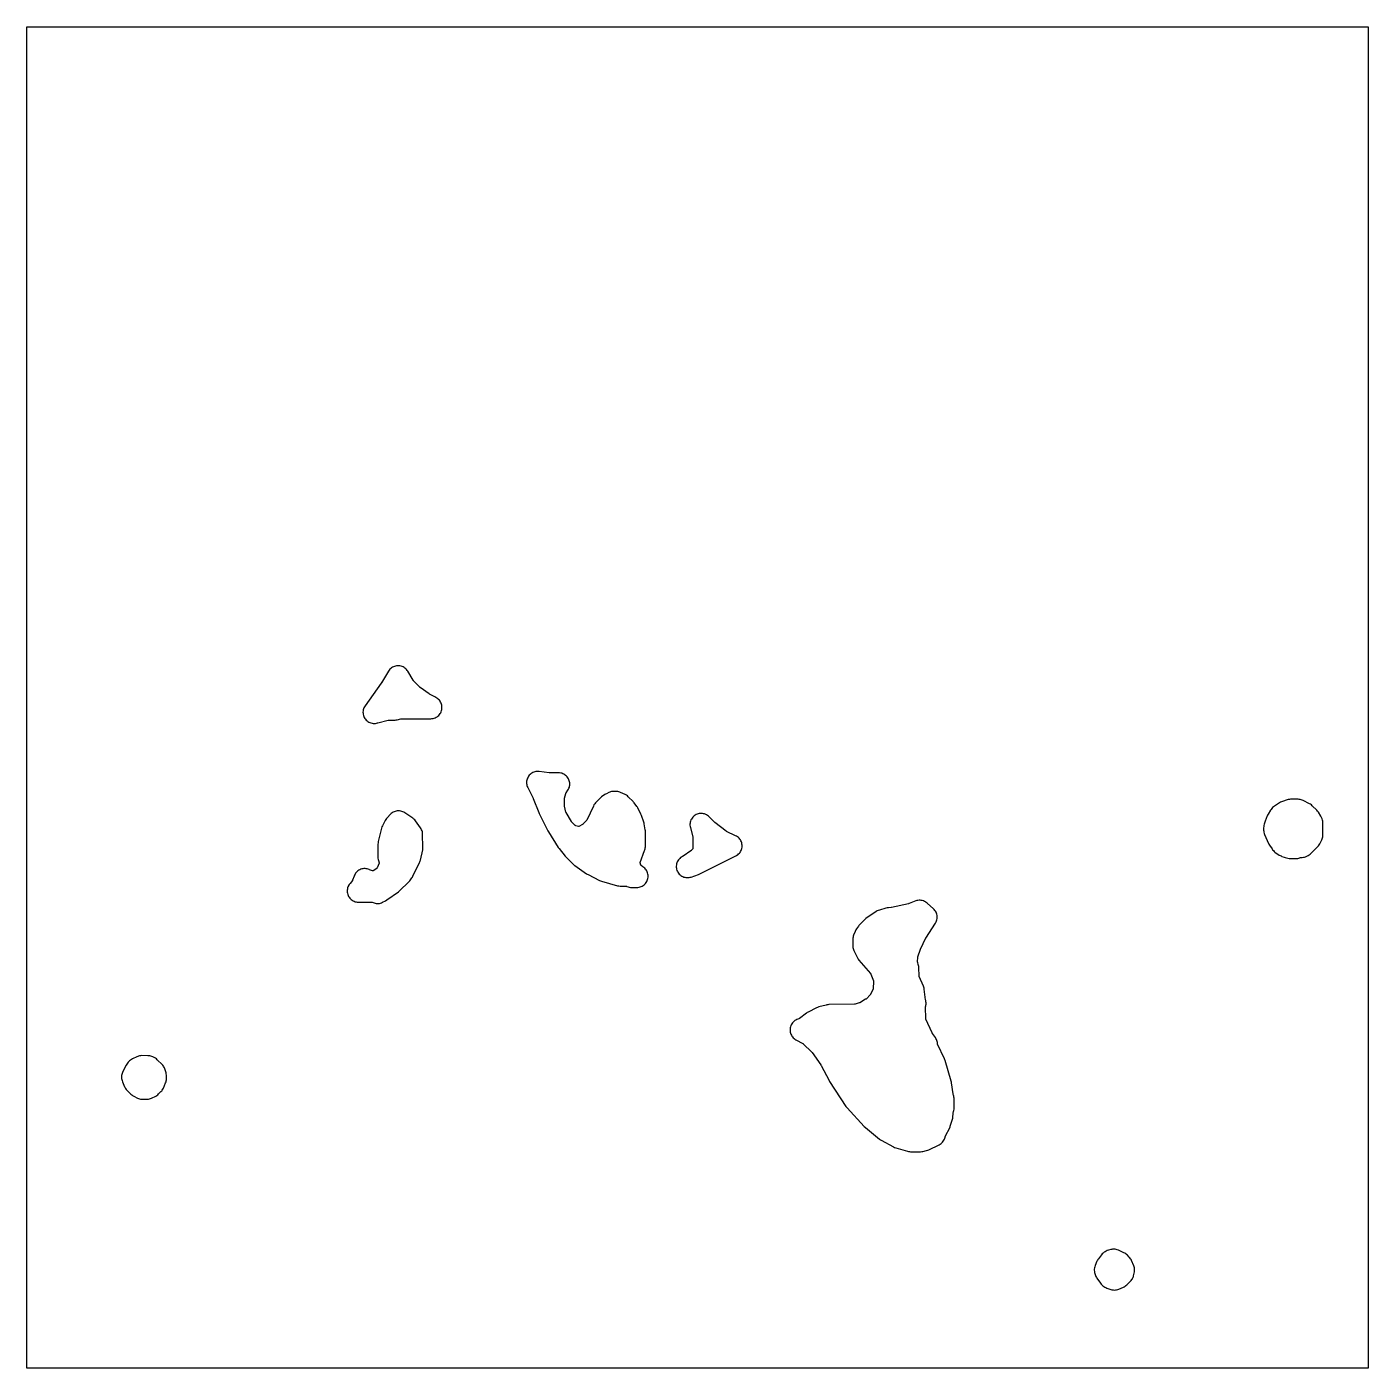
# Model space of a CAD drawing. Header units: millimetres. Extents: x 0 to 300, y 0 to 300.
import ezdxf

# ---------------------------------------------------------------- set-up
doc = ezdxf.new("R2010")
doc.units = ezdxf.units.MM
doc.layers.add('CUT', color=7, linetype='CONTINUOUS')

msp = doc.modelspace()

# ---------------------------------------------------------------- linework, layer by layer
at = {"layer": 'CUT'}
for points in [[(0, 299.9386), (0.0029, 299.9971), (0.0614, 300), (299.9021, 300), (299.9605, 299.9971), (299.9634, 299.9386), (299.9634, 0.0614), (299.9605, 0.0029), (299.9021, 0), (0.0614, 0), (0.0029, 0.0029), (0, 0.0614)], [(75.6402, 148.1448), (75.5059, 147.9347), (75.3931, 147.7123), (75.303, 147.4797), (75.2366, 147.2393), (75.1945, 146.9935), (75.177, 146.7447), (75.1845, 146.4954), (75.2167, 146.2481), (75.2734, 146.0053), (75.354, 145.7693), (75.4578, 145.5425), (75.5836, 145.3271), (75.7303, 145.1254), (75.8963, 144.9393), (76.08, 144.7707), (76.2796, 144.6212), (76.4932, 144.4923), (76.7185, 144.3854), (76.9533, 144.3014), (77.1953, 144.2412), (77.4422, 144.2055), (77.6913, 144.1945), (77.9403, 144.2084), (78.1867, 144.2471), (78.428, 144.3101), (78.4322, 144.3114), (78.5101, 144.3332), (80.8297, 144.9024), (80.8504, 144.9069), (80.937, 144.9186), (80.9582, 144.9198), (82.3704, 144.9591), (82.6138, 144.9778), (82.8543, 145.0202), (83.6638, 145.2039), (83.6849, 145.2081), (83.7733, 145.2183), (83.7948, 145.2191), (90.3556, 145.263), (90.6008, 145.2767), (90.8436, 145.3144), (91.0814, 145.3758), (91.3121, 145.4602), (91.5334, 145.5668), (91.7432, 145.6947), (91.9394, 145.8425), (92.1201, 146.0088), (92.2837, 146.1921), (92.4285, 146.3906), (92.5531, 146.6023), (92.6563, 146.8252), (92.7371, 147.0572), (92.7948, 147.2959), (92.8288, 147.5392), (92.8387, 147.7847), (92.8245, 148.0299), (92.7863, 148.2726), (92.7245, 148.5103), (92.6396, 148.7409), (92.5325, 148.9619), (92.4043, 149.1714), (92.2561, 149.3674), (92.0894, 149.5478), (91.9057, 149.711), (91.7085, 149.8696), (91.4856, 150.0296), (91.2465, 150.1642), (90.0635, 150.7471), (90.0589, 150.7494), (89.9931, 150.7881), (89.9782, 150.7981), (87.9701, 152.2106), (87.9551, 152.2217), (87.8965, 152.2718), (87.8832, 152.2849), (86.4577, 153.7543), (86.4416, 153.772), (86.3816, 153.8509), (86.3689, 153.8712), (85.2034, 155.8657), (85.0694, 156.0711), (84.9159, 156.2625), (84.7444, 156.4379), (84.5566, 156.5956), (84.3542, 156.7341), (84.1392, 156.8522), (83.9136, 156.9486), (83.6797, 157.0224), (83.4397, 157.073), (83.1959, 157.0998), (82.9506, 157.1026), (82.7063, 157.0813), (82.4652, 157.0362), (82.2296, 156.9677), (82.002, 156.8764), (81.7843, 156.7633), (81.5788, 156.6294), (81.3874, 156.476), (81.212, 156.3045), (81.0542, 156.1167), (80.9156, 155.9144), (79.2988, 153.2864), (79.2766, 153.2516), (79.2533, 153.2176)], [(113.2275, 127.4279), (113.2478, 127.3805), (114.4979, 124.2651), (114.5803, 124.0815), (116.5182, 120.1907), (116.6342, 119.9832), (118.8207, 116.4741), (119.0109, 116.2091), (120.3738, 114.5504), (120.5606, 114.3472), (122.2876, 112.6641), (122.4324, 112.5336), (122.587, 112.4148), (125.1762, 110.58), (125.3354, 110.476), (125.5021, 110.3845), (128.0704, 109.0981), (128.2842, 109.0032), (128.506, 108.9288), (132.088, 107.9099), (132.3862, 107.8444), (132.6901, 107.8158), (134.0895, 107.77), (134.1093, 107.7688), (134.1498, 107.7634), (134.1896, 107.754), (134.2085, 107.748), (134.4622, 107.6604), (134.7265, 107.5851), (134.9976, 107.5393), (135.272, 107.5235), (136.4275, 107.5207), (136.6736, 107.5323), (136.9174, 107.568), (137.1565, 107.6275), (137.3885, 107.7103), (137.6113, 107.8155), (137.8226, 107.9421), (138.0205, 108.0889), (138.2029, 108.2545), (138.3682, 108.4372), (138.5147, 108.6354), (138.6409, 108.8469), (138.7457, 109.0699), (138.8281, 109.3021), (138.8872, 109.5413), (138.9225, 109.7851), (138.9336, 110.0312), (138.9204, 110.2772), (138.8831, 110.5208), (138.822, 110.7594), (138.7377, 110.9909), (138.631, 111.213), (138.5029, 111.4235), (138.3548, 111.6204), (138.188, 111.8017), (138.0042, 111.9658), (137.8051, 112.1109), (137.7757, 112.1302), (137.7608, 112.1416), (137.4003, 112.4309), (137.3854, 112.4435), (137.3569, 112.4715), (137.3413, 112.5084), (137.3351, 112.5269), (137.1886, 112.9998), (137.1836, 113.0175), (137.1759, 113.0543), (137.1855, 113.0907), (137.1915, 113.1081), (138.166, 115.7526), (138.2327, 115.9613), (138.2809, 116.1751), (138.3101, 116.3922), (138.3202, 116.6111), (138.3283, 119.9808), (138.3192, 120.1993), (138.2911, 120.4162), (138.0624, 121.7277), (138.0236, 121.9097), (137.9714, 122.0884), (137.4731, 123.5839), (137.3336, 123.9192), (136.6366, 125.3014), (136.5373, 125.4798), (136.4237, 125.6496), (135.835, 126.4562), (135.7038, 126.6209), (135.5592, 126.774), (134.5022, 127.8026), (134.2945, 127.9836), (134.0681, 128.1406), (133.8258, 128.2718), (132.7862, 128.7624), (132.5779, 128.8495), (132.3625, 128.9174), (132.1418, 128.9656), (131.9177, 128.9937), (131.692, 129.0015), (131.2156, 128.9963), (130.9923, 128.9838), (130.7709, 128.9515), (130.5534, 128.8995), (130.3414, 128.8283), (130.1366, 128.7384), (129.6135, 128.4803), (129.4334, 128.382), (129.2619, 128.2693), (128.537, 127.7489), (128.3707, 127.6186), (128.2161, 127.4747), (127.1773, 126.423), (126.9888, 126.209), (126.8259, 125.975), (126.6908, 125.7239), (125.2216, 122.5774), (125.2117, 122.5575), (125.1877, 122.5184), (125.1596, 122.4822), (125.1445, 122.4659), (124.3379, 121.6399), (124.3235, 121.6258), (124.2917, 121.5992), (124.2573, 121.576), (124.2398, 121.566), (123.4571, 121.1454), (123.4406, 121.1371), (123.4058, 121.1224), (123.3685, 121.1287), (123.3506, 121.133), (122.7573, 121.2906), (122.7374, 121.2965), (122.6974, 121.3118), (122.6642, 121.3388), (122.6491, 121.3532), (121.8339, 122.1729), (121.8222, 122.1852), (121.7995, 122.2122), (121.7793, 122.2412), (121.7707, 122.2553), (120.6057, 124.2627), (120.5964, 124.2796), (120.5799, 124.3158), (120.5669, 124.3535), (120.562, 124.3721), (120.2431, 125.7085), (120.2385, 125.7305), (120.2273, 125.8227), (120.2265, 125.8451), (120.2139, 127.3931), (120.2143, 127.4139), (120.2184, 127.4566), (120.2271, 127.4987), (120.2328, 127.5187), (120.5601, 128.5517), (120.5661, 128.569), (120.5809, 128.6041), (120.5989, 128.6378), (120.6084, 128.6528), (121.0123, 129.2633), (121.1379, 129.4751), (121.242, 129.6981), (121.3237, 129.9303), (121.3821, 130.1695), (121.4167, 130.4132), (121.4272, 130.6592), (121.4135, 130.9049), (121.3757, 131.1482), (121.3141, 131.3865), (121.2294, 131.6177), (121.1223, 131.8393), (120.994, 132.0494), (120.8456, 132.2459), (120.6786, 132.4267), (120.4947, 132.5903), (120.2955, 132.735), (120.0831, 132.8595), (119.8595, 132.9624), (119.6269, 133.0428), (119.3874, 133.1), (119.1435, 133.1333), (118.8975, 133.1425), (116.8812, 133.1185), (116.8761, 133.1185), (116.8005, 133.1231), (116.7828, 133.1253), (114.6039, 133.4369), (114.3575, 133.4598), (114.11, 133.4582), (113.8639, 133.4322), (113.6216, 133.3819), (113.3854, 133.3079), (113.1577, 133.2109), (112.9407, 133.0919), (112.7366, 132.952), (112.5472, 132.7927), (112.3746, 132.6153), (112.2203, 132.4218), (112.0859, 132.214), (111.9728, 131.9939), (111.8819, 131.7637), (111.8142, 131.5256), (111.7705, 131.282), (111.751, 131.0353), (111.756, 130.7879), (111.7854, 130.5421), (111.8391, 130.3005), (111.9163, 130.0654), (112.0164, 129.8391), (113.2053, 127.4745)], [(276.5902, 120.3618), (276.6051, 120.1095), (276.6454, 119.8599), (276.7107, 119.6157), (276.8004, 119.3794), (277.6887, 117.3527), (277.7817, 117.1628), (277.8904, 116.9815), (278.4589, 116.1181), (278.6005, 115.9241), (278.76, 115.7445), (278.9361, 115.5811), (279.1269, 115.4354), (280.0852, 114.7741), (280.2761, 114.6546), (280.477, 114.5529), (280.6862, 114.4696), (281.1899, 114.295), (281.4236, 114.2265), (282.259, 114.0254), (282.552, 113.973), (282.8492, 113.9559), (283.7144, 113.9576), (283.9669, 113.9709), (284.2168, 114.0096), (284.4615, 114.0734), (284.6985, 114.1616), (284.7407, 114.1798), (284.7566, 114.1862), (284.7903, 114.1974), (284.8251, 114.2025), (284.8424, 114.204), (285.2244, 114.227), (285.48, 114.2557), (285.7312, 114.3104), (285.9755, 114.3907), (286.2103, 114.4957), (286.5451, 114.6665), (286.7712, 114.7972), (286.9824, 114.9508), (287.1764, 115.1256), (288.6917, 116.6408), (288.8727, 116.8426), (289.0308, 117.0628), (289.1641, 117.2988), (289.599, 118.1766), (289.6915, 118.3871), (289.7642, 118.6051), (289.8166, 118.8288), (289.8483, 119.0565), (289.8589, 119.2861), (289.8593, 121.8117), (289.8459, 122.0705), (289.8058, 122.3265), (289.7394, 122.577), (289.6407, 122.884), (289.5309, 123.1658), (289.388, 123.4322), (288.8332, 124.331), (288.6646, 124.5713), (288.469, 124.7902), (287.4702, 125.7839), (287.2718, 125.9612), (287.0557, 126.1165), (286.8243, 126.248), (285.3901, 126.9645), (285.1796, 127.0578), (284.9615, 127.1313), (284.7375, 127.1845), (284.5095, 127.2168), (284.2796, 127.228), (282.6087, 127.2325), (282.3451, 127.2193), (282.0844, 127.1784), (281.8295, 127.1102), (280.7807, 126.7695), (280.55, 126.6818), (280.3291, 126.5717), (280.1201, 126.4403), (278.8091, 125.5232), (278.6042, 125.3634), (278.417, 125.1832), (278.2495, 124.9845), (278.1036, 124.7695), (277.5729, 123.893), (277.4697, 123.7048), (277.383, 123.5085), (276.9132, 122.3068), (276.8572, 122.1482), (276.7013, 121.6536), (276.6359, 121.4005), (276.5972, 121.142), (276.5858, 120.8808)], [(72.2881, 108.4256), (72.1163, 108.1954), (71.9721, 107.9471), (71.921, 107.8462), (71.8225, 107.6259), (71.7457, 107.3972), (71.6913, 107.1621), (71.6598, 106.9228), (71.6516, 106.6817), (71.6666, 106.4408), (71.7048, 106.2025), (71.7657, 105.9691), (71.8489, 105.7425), (71.9536, 105.5251), (72.0787, 105.3188), (72.2232, 105.1254), (72.3856, 104.947), (72.5644, 104.785), (72.7581, 104.641), (72.9647, 104.5163), (73.1824, 104.4122), (73.4091, 104.3295), (73.6427, 104.269), (73.8811, 104.2314), (74.122, 104.2169), (74.3631, 104.2258), (74.5953, 104.2568), (74.6373, 104.2605), (74.6559, 104.2608), (77.1057, 104.2448), (77.1259, 104.2441), (77.1674, 104.2396), (77.2071, 104.2267), (77.2258, 104.219), (77.4183, 104.1339), (77.6491, 104.0453), (77.8874, 103.9799), (78.131, 103.9384), (78.3776, 103.9211), (78.6246, 103.9282), (78.8698, 103.9597), (79.1106, 104.0153), (79.3448, 104.0944), (79.57, 104.1962), (80.234, 104.5368), (80.5384, 104.7214), (83.1207, 106.5514), (83.2751, 106.6701), (83.4198, 106.8004), (85.342, 108.673), (85.4933, 108.8341), (85.6298, 109.0079), (86.1125, 109.6818), (86.2222, 109.8486), (86.3182, 110.0236), (87.8327, 113.0662), (87.9175, 113.2559), (87.9862, 113.452), (88.0384, 113.6531), (88.524, 115.9043), (88.5689, 116.1941), (88.5796, 116.4871), (88.5139, 119.4315), (88.4956, 119.6832), (88.4519, 119.9318), (88.3834, 120.1747), (88.2908, 120.4095), (88.175, 120.6338), (88.0371, 120.8452), (86.9166, 122.3876), (86.7372, 122.607), (86.5342, 122.8048), (86.3102, 122.9783), (84.5256, 124.205), (84.3115, 124.3369), (84.0852, 124.4465), (83.8491, 124.5329), (83.6054, 124.5951), (83.3568, 124.6325), (83.1056, 124.6448), (82.8545, 124.6318), (82.606, 124.5936), (82.3625, 124.5306), (82.1266, 124.4435), (81.9007, 124.3332), (81.687, 124.2007), (81.4877, 124.0474), (81.3047, 123.8748), (80.5559, 123.0937), (80.3958, 122.9094), (80.2544, 122.7104), (80.1331, 122.4986), (79.5387, 121.3318), (79.4231, 121.0684), (79.3385, 120.7936), (78.6019, 117.7964), (78.5484, 117.5054), (78.5297, 117.2102), (78.5174, 114.272), (78.5276, 114.0356), (78.5601, 113.8013), (78.6147, 113.571), (78.7719, 113.0239), (78.7768, 113.0052), (78.7839, 112.9663), (78.7718, 112.9286), (78.7646, 112.9107), (78.3146, 111.8714), (78.307, 111.8548), (78.2889, 111.8217), (78.2603, 111.7978), (78.2453, 111.7869), (77.4295, 111.2221), (77.4136, 111.2116), (77.3796, 111.1927), (77.3422, 111.2033), (77.3243, 111.2099), (76.6069, 111.4917), (76.5237, 111.5267), (76.5231, 111.5251), (76.3442, 111.5953), (76.1105, 111.6617), (75.8714, 111.705), (75.6293, 111.725), (75.3864, 111.7214), (75.1449, 111.6941), (74.9073, 111.6436), (74.6757, 111.5703), (74.4522, 111.4748), (74.2391, 111.3581), (74.0384, 111.2212), (73.8519, 111.0655), (73.6813, 110.8925), (73.5284, 110.7037), (73.3946, 110.5009), (73.281, 110.2861), (73.1888, 110.0613), (72.8619, 109.1385), (72.8556, 109.1219), (72.8403, 109.0886), (72.8195, 109.0588), (72.8083, 109.0448)], [(146.6172, 114.4412), (146.4053, 114.3218), (146.2061, 114.1823), (146.0214, 114.0242), (145.8529, 113.8488), (145.7022, 113.6579), (145.5708, 113.4533), (145.4599, 113.2369), (145.3706, 113.0107), (145.3036, 112.7769), (145.2597, 112.5377), (145.2392, 112.2954), (145.2424, 112.0522), (145.2692, 111.8105), (145.3194, 111.5725), (145.3924, 111.3406), (145.4876, 111.1168), (145.6041, 110.9033), (145.7408, 110.7022), (145.8964, 110.5153), (146.0694, 110.3444), (146.2582, 110.1911), (146.461, 110.0569), (146.6759, 109.9431), (146.9009, 109.8506), (147.1337, 109.7804), (147.3723, 109.7332), (147.6143, 109.7094), (147.8575, 109.7093), (148.0995, 109.7327), (148.3382, 109.7796), (148.5711, 109.8494), (150.1981, 110.4247), (150.4812, 110.5449), (158.5724, 114.5836), (158.7851, 114.7031), (158.9851, 114.8427), (159.1706, 115.0011), (159.3397, 115.1769), (159.4909, 115.3683), (159.6227, 115.5736), (159.7339, 115.7907), (159.8234, 116.0176), (159.8904, 116.2521), (159.9342, 116.4921), (159.9544, 116.7352), (159.9508, 116.9791), (159.9235, 117.2215), (159.8727, 117.4601), (159.7988, 117.6926), (159.7027, 117.9168), (159.5851, 118.1305), (159.4473, 118.3318), (159.2905, 118.5187), (159.1163, 118.6894), (158.9263, 118.8423), (158.7222, 118.976), (158.5061, 119.0891), (156.4933, 120.0209), (156.4739, 120.0305), (156.3974, 120.0767), (156.3799, 120.0893), (153.832, 122.0303), (153.8278, 122.0335), (153.7698, 122.085), (153.7568, 122.098), (152.6052, 123.305), (152.4279, 123.4735), (152.235, 123.6238), (152.0283, 123.7546), (151.8099, 123.8645), (151.5818, 123.9526), (151.3461, 124.018), (151.1052, 124.0601), (150.8613, 124.0784), (150.6168, 124.0727), (150.374, 124.0433), (150.1353, 123.9902), (149.9029, 123.9141), (149.679, 123.8156), (149.4659, 123.6957), (149.2655, 123.5556), (149.0797, 123.3966), (148.9103, 123.2201), (148.759, 123.028), (148.6272, 122.822), (148.5162, 122.6041), (148.4269, 122.3764), (148.3604, 122.1411), (148.3171, 121.9004), (148.2976, 121.6566), (148.302, 121.4121), (148.3303, 121.1692), (148.3821, 120.9302), (148.9597, 118.7816), (148.964, 118.764), (148.9704, 118.7269), (148.9734, 118.6892), (148.9736, 118.6716), (148.9446, 116.2441), (148.9439, 116.2251), (148.9397, 116.1863), (148.9179, 116.154), (148.9061, 116.139), (148.5856, 115.7504), (148.5728, 115.7357), (148.5443, 115.7072), (148.513, 115.6817), (148.497, 115.6705), (146.7883, 114.5371), (146.7255, 114.498), (146.6603, 114.4629)], [(172.19, 77.9615), (171.9707, 77.855), (171.7628, 77.7276), (171.5683, 77.5805), (171.389, 77.4152), (171.2267, 77.2332), (171.0829, 77.0363), (170.959, 76.8263), (170.8561, 76.6052), (170.7753, 76.3751), (170.7172, 76.1383), (170.6825, 75.8969), (170.6715, 75.6533), (170.6842, 75.4098), (170.7207, 75.1687), (170.7804, 74.9323), (170.8629, 74.7028), (170.9673, 74.4825), (171.0927, 74.2734), (171.2379, 74.0775), (171.4015, 73.8966), (171.582, 73.7326), (171.7775, 73.5869), (171.9863, 73.461), (173.5427, 72.623), (173.5587, 72.6139), (173.5905, 72.5928), (173.6201, 72.5689), (173.6336, 72.5563), (175.5582, 70.68), (175.5718, 70.6661), (175.6237, 70.6045), (175.6351, 70.5888), (177.5347, 67.8262), (177.5711, 67.77), (177.6044, 67.7119), (179.4269, 64.3189), (179.537, 64.1336), (183.1851, 58.5552), (183.3048, 58.3877), (183.4379, 58.2306), (187.27, 54.0666), (187.5252, 53.8257), (190.6928, 51.2306), (190.8763, 51.0938), (191.0715, 50.9744), (193.8075, 49.468), (194.0639, 49.3453), (194.3326, 49.2525), (196.9586, 48.5095), (197.1835, 48.4569), (197.4124, 48.4254), (197.6432, 48.415), (199.8625, 48.4185), (200.1358, 48.434), (200.4057, 48.4791), (201.1777, 48.6523), (201.461, 48.7336), (201.7327, 48.8477), (204.0288, 49.9754), (204.2431, 50.0941), (204.4448, 50.2331), (204.6319, 50.3912), (204.8026, 50.5668), (204.9553, 50.7583), (205.0886, 50.9638), (205.2011, 51.1814), (205.2917, 51.409), (205.3597, 51.6443), (205.3868, 51.7909), (205.4082, 51.895), (205.4219, 51.929), (205.4298, 51.9454), (206.3737, 53.7868), (206.4539, 53.9592), (206.5208, 54.1371), (206.9597, 55.4546), (207.0225, 55.6771), (207.0645, 55.9044), (207.0854, 56.1346), (207.121, 56.9425), (207.1222, 56.9604), (207.1272, 56.9974), (207.1356, 57.0339), (207.1407, 57.0506), (207.2514, 57.389), (207.3203, 57.6445), (207.3618, 57.9058), (207.3754, 58.1701), (207.3725, 60.1784), (207.3626, 60.3972), (207.3336, 60.6143), (207.2857, 60.8281), (207.2192, 61.0368), (207.1557, 61.2098), (207.1486, 61.2309), (207.1267, 61.3202), (207.1233, 61.3422), (206.808, 63.7883), (206.7752, 63.9822), (206.7273, 64.173), (205.3638, 68.8169), (205.304, 68.9954), (205.2309, 69.1689), (203.6894, 72.4757), (203.6816, 72.4936), (203.6682, 72.5317), (203.6586, 72.5709), (203.6554, 72.5902), (203.6215, 72.8302), (203.5766, 73.0657), (203.5094, 73.2957), (203.4205, 73.5182), (203.3107, 73.7312), (203.1809, 73.9327), (202.5079, 74.8757), (202.497, 74.8917), (202.4572, 74.9609), (202.4488, 74.9783), (201.048, 78.0681), (201.0402, 78.0866), (201.027, 78.1259), (201.022, 78.1669), (201.0211, 78.187), (200.9713, 80.7433), (200.9714, 80.7621), (200.9743, 80.8008), (200.9809, 80.8391), (200.9854, 80.8574), (201.0125, 80.9572), (201.0651, 81.1971), (201.0939, 81.441), (201.0986, 81.6866), (201.0792, 81.9315), (201.0359, 82.1732), (201.0093, 82.2673), (200.9835, 82.3789), (200.9805, 82.398), (200.6758, 84.7347), (200.635, 84.9639), (200.573, 85.1882), (200.4905, 85.4059), (199.55, 87.5752), (199.5429, 87.5928), (199.5308, 87.6301), (199.5261, 87.669), (199.5251, 87.688), (199.4768, 89.6221), (199.4601, 89.8548), (199.4218, 90.0849), (199.3622, 90.3104), (199.2215, 90.7572), (199.2166, 90.7741), (199.2088, 90.8095), (199.2074, 90.8454), (199.2079, 90.8631), (199.26, 91.9253), (199.2613, 91.9434), (199.2666, 91.9807), (199.2754, 92.0176), (199.2806, 92.0344), (199.8417, 93.7045), (199.8709, 93.7825), (199.9053, 93.8583), (201.0037, 96.0735), (201.0337, 96.1303), (201.0667, 96.1855), (203.1745, 99.5076), (203.3417, 99.8176), (203.3535, 99.8436), (203.4427, 100.0697), (203.5095, 100.3033), (203.5533, 100.5423), (203.5737, 100.7844), (203.5705, 101.0274), (203.5437, 101.2689), (203.4936, 101.5067), (203.4207, 101.7385), (203.3256, 101.9621), (203.2092, 102.1754), (203.0727, 102.3764), (202.9173, 102.5633), (202.7445, 102.7341), (201.3302, 104.0026), (201.1392, 104.1576), (200.9338, 104.2932), (200.7161, 104.4079), (200.4882, 104.5007), (200.2523, 104.5705), (200.0106, 104.6169), (199.7656, 104.6393), (199.5195, 104.6375), (199.2748, 104.6115), (199.0338, 104.5615), (198.799, 104.4881), (197.2879, 103.933), (197.2148, 103.9088), (197.1404, 103.8892), (193.3649, 103.0202), (193.348, 103.0167), (193.2775, 103.0068), (193.2603, 103.0055), (192.6766, 102.9744), (192.3949, 102.9434), (192.1184, 102.8806), (190.6472, 102.4575), (190.3922, 102.369), (190.1482, 102.2535), (189.918, 102.1123), (187.6489, 100.5461), (187.4684, 100.409), (187.301, 100.2561), (186.2339, 99.1887), (186.0959, 99.0389), (185.9706, 98.8783), (185.5144, 98.2423), (185.3991, 98.0665), (185.299, 97.8816), (185.2149, 97.6889), (184.8985, 96.8729), (184.8235, 96.6485), (184.77, 96.418), (184.7386, 96.1835), (184.7295, 95.9471), (184.7436, 94.3466), (184.7561, 94.1172), (184.7897, 93.8899), (184.844, 93.6667), (184.9186, 93.4494), (185.0127, 93.2399), (185.7643, 91.7546), (185.9158, 91.4952), (186.0973, 91.2558), (188.6618, 88.2656), (188.6756, 88.2485), (188.7013, 88.2108), (188.7225, 88.1705), (188.7312, 88.1503), (189.323, 86.6455), (189.3298, 86.6267), (189.3409, 86.5871), (189.3439, 86.546), (189.3438, 86.526), (189.2946, 84.852), (189.2937, 84.8343), (189.2894, 84.7979), (189.2754, 84.7639), (189.2678, 84.7484), (188.7035, 83.6594), (188.6944, 83.6427), (188.6732, 83.6098), (188.6489, 83.5791), (188.6361, 83.5651), (187.6772, 82.5658), (187.6635, 82.5523), (187.6333, 82.5264), (187.6008, 82.5035), (187.5842, 82.4936), (186.253, 81.7407), (186.2346, 81.731), (186.1555, 81.6966), (186.1358, 81.6898), (185.2248, 81.403), (185.2063, 81.3976), (185.1674, 81.3894), (185.1278, 81.385), (185.1086, 81.3843), (179.3456, 81.3051), (179.1394, 81.2938), (178.9349, 81.2655), (178.7335, 81.2204), (177.094, 80.7816), (176.8505, 80.7028), (176.6163, 80.5996), (174.7018, 79.6357), (174.5076, 79.5269), (174.3238, 79.4011), (172.755, 78.2219), (172.7354, 78.2081), (172.6497, 78.1585), (172.628, 78.1485)], [(21.1899, 65.0745), (21.2014, 64.8166), (21.2394, 64.5613), (21.3036, 64.3112), (21.3932, 64.0692), (21.8718, 62.9561), (21.9745, 62.7451), (22.0965, 62.5447), (22.2368, 62.3566), (22.3941, 62.1824), (23.253, 61.3172), (23.4514, 61.1377), (23.6678, 60.9804), (23.8998, 60.8471), (24.7739, 60.4054), (24.9841, 60.3111), (25.2021, 60.2365), (25.426, 60.1824), (25.6539, 60.149), (25.8839, 60.1368), (26.7533, 60.1307), (26.9851, 60.1399), (27.2149, 60.1704), (27.441, 60.2222), (27.6613, 60.2947), (27.8739, 60.3872), (28.8139, 60.8494), (29.0524, 60.9834), (29.2748, 61.1426), (29.4785, 61.3251), (30.0002, 61.8468), (30.1589, 62.0212), (30.3005, 62.2099), (30.4237, 62.411), (30.5273, 62.6229), (31.0356, 63.799), (31.1228, 64.032), (31.1864, 64.2726), (31.2258, 64.5183), (31.2405, 64.7667), (31.2454, 65.2727), (31.2334, 65.5428), (31.1923, 65.8099), (31.1226, 66.0711), (30.8416, 66.9334), (30.759, 67.1518), (30.6563, 67.3616), (30.5345, 67.561), (30.3946, 67.748), (30.2378, 67.9212), (29.1697, 68.996), (28.9666, 69.1791), (28.7448, 69.3389), (28.5069, 69.4736), (28.1857, 69.6328), (27.9763, 69.7249), (27.7593, 69.7975), (27.5366, 69.85), (27.31, 69.8819), (27.0815, 69.8929), (25.6713, 69.8964), (25.4459, 69.8868), (25.2223, 69.8569), (25.0024, 69.807), (24.7878, 69.7374), (24.5803, 69.6488), (23.6346, 69.1934), (23.3936, 69.0605), (23.1687, 68.902), (22.9626, 68.7196), (22.6719, 68.4325), (22.4903, 68.2326), (22.3313, 68.0143), (22.1968, 67.7802), (21.4589, 66.318), (21.3648, 66.1081), (21.2904, 65.8904), (21.2364, 65.6668), (21.2031, 65.4392), (21.1909, 65.2094)], [(238.9036, 22.9423), (238.8155, 22.6948), (238.7539, 22.4394), (238.7194, 22.179), (238.7125, 21.9164), (238.7331, 21.6546), (238.7811, 21.3963), (238.8559, 21.1445), (239.0104, 20.7097), (239.092, 20.5081), (239.1909, 20.3145), (239.3061, 20.1301), (240.0818, 19.0021), (240.2505, 18.7837), (240.4422, 18.5852), (240.6547, 18.4091), (240.8405, 18.2716), (241.0541, 18.1298), (241.2811, 18.0107), (241.5191, 17.9155), (242.4155, 17.6091), (242.6681, 17.5374), (242.9269, 17.4925), (243.1889, 17.475), (243.4513, 17.4851), (243.7112, 17.5227), (243.9657, 17.5873), (244.212, 17.6783), (245.2111, 18.1081), (245.4187, 18.209), (245.6161, 18.3286), (245.8016, 18.4659), (245.9736, 18.6197), (246.813, 19.4429), (246.9726, 19.6148), (247.1154, 19.8009), (247.24, 19.9995), (247.2671, 20.0475), (247.3679, 20.2466), (247.4507, 20.4539), (247.5146, 20.6677), (247.6662, 21.2725), (247.7223, 21.5732), (247.7413, 21.8785), (247.7413, 21.9268), (247.7287, 22.1794), (247.6907, 22.4294), (247.6276, 22.6742), (247.5401, 22.9115), (247.0403, 24.0808), (246.9406, 24.2872), (246.8225, 24.4836), (246.6868, 24.6684), (246.5348, 24.84), (246.1161, 25.2711), (245.9447, 25.4317), (245.759, 25.5755), (245.5606, 25.7013), (245.3513, 25.8079), (244.0947, 26.3751), (243.8539, 26.4691), (243.6047, 26.5378), (243.3497, 26.5803), (243.0917, 26.5963), (243.038, 26.5969), (242.8228, 26.5898), (242.609, 26.5642), (242.3982, 26.5204), (241.897, 26.3933), (241.631, 26.3098), (241.3759, 26.1973), (241.135, 26.057), (240.9209, 25.9159), (240.7005, 25.7524), (240.4992, 25.5658), (240.3197, 25.3583), (239.6339, 24.4716), (239.5072, 24.292), (239.3968, 24.102), (239.3035, 23.9029)]]:
    msp.add_lwpolyline(points, close=True, dxfattribs=at)

doc.saveas('drawing.dxf')
